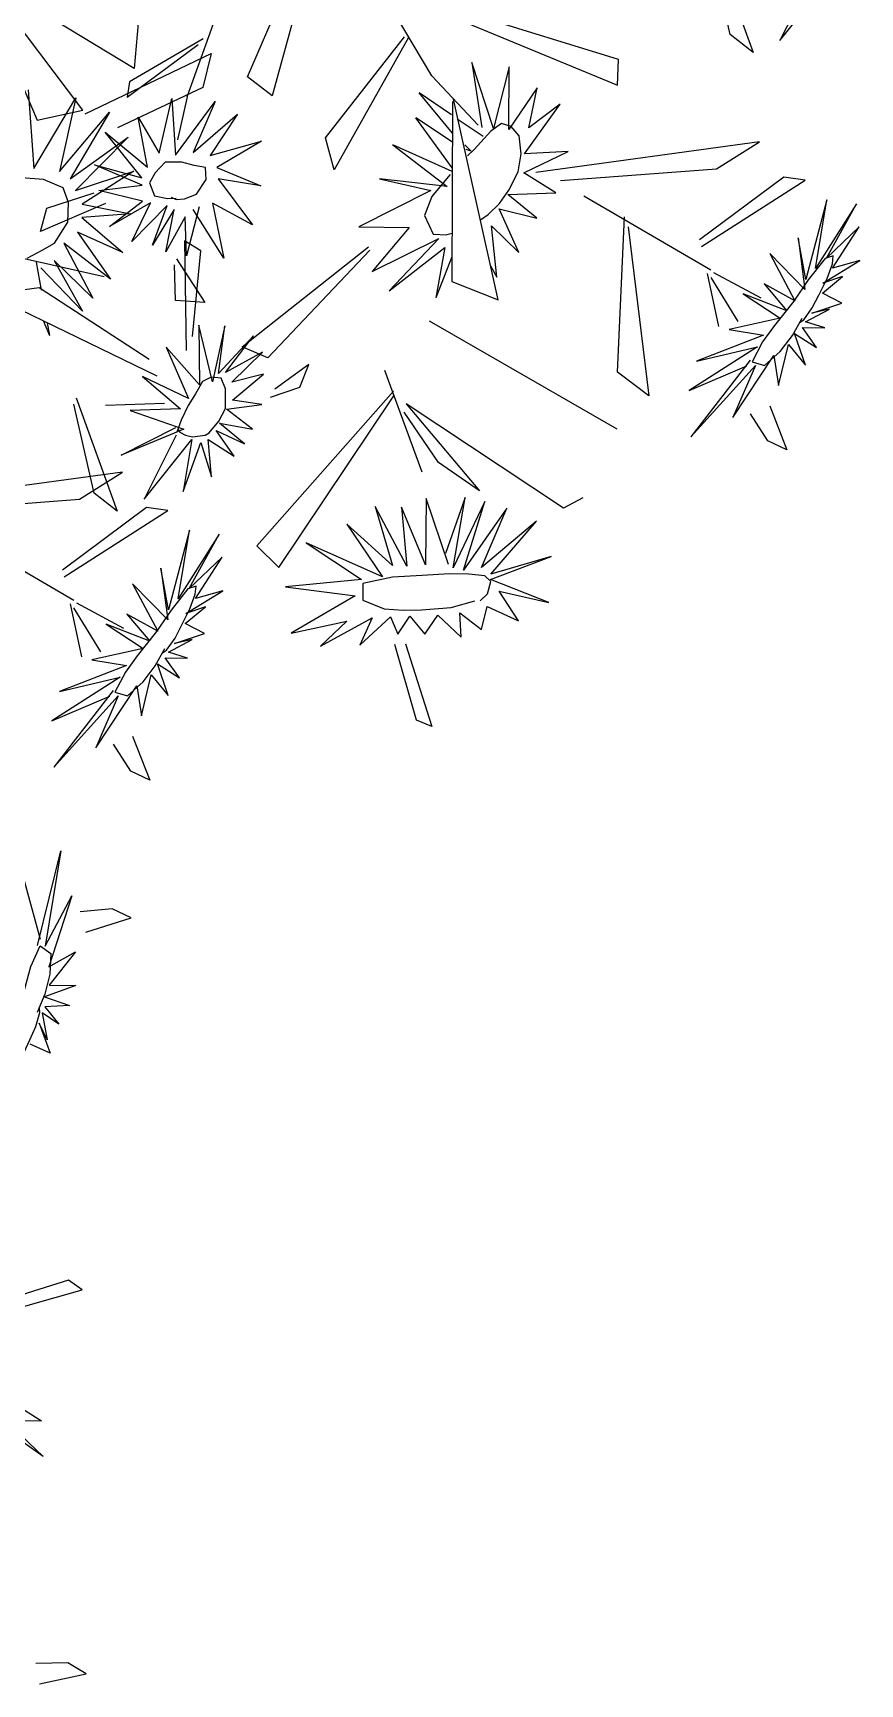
# Model space of a CAD drawing. Header units: millimetres. Extents: x -2729 to 15248, y -12439 to 5292.
# Drawn here: x 4154.7 to 4197.9, y -10647.6 to -10561.4 of the extents above; entities that cross this region are included whole.
import ezdxf

# ---------------------------------------------------------------- set-up
doc = ezdxf.new("R2010")
doc.units = ezdxf.units.MM

# ---------------------------------------------------------------- blocks, each defined once
blk = doc.blocks.new('styrtys')
at = {"color": 86, "linetype": 'Continuous'}
for p, q in [((-18.311, 2.885), (-18.435, 1.784)), ((-16.817, 0.9), (-18.311, 2.885)), ((-18.435, 1.784), (-17.713, 0.271)), ((-36.443, -5.684), (-36.596, -6.542)), ((-33.495, -9.14), (-36.443, -5.684)), ((-36.596, -6.542), (-33.821, -9.602)), ((-55.142, -11.478), (-55.167, -12.586)), ((-53.478, -13.323), (-55.142, -11.478)), ((-55.167, -12.586), (-54.315, -14.029))]:
    blk.add_line(p, q, dxfattribs=at)
at = {"color": 50, "linetype": 'Continuous'}
for p, q in [((-28.557, -6.417), (-27.681, -3.898)), ((-27.681, -3.898), (-28.283, -7.132)), ((-29.579, -6.536), (-29.337, -4.743)), ((-29.337, -4.743), (-28.557, -6.417)), ((-50.728, -12.619), (-49.51, -13.863)), ((-50.161, -13.901), (-50.728, -12.619)), ((-49.648, -12.499), (-49.038, -13.641)), ((-49.51, -13.863), (-49.648, -12.499)), ((-49.038, -13.641), (-48.534, -12.588)), ((-48.534, -12.588), (-48.696, -13.624)), ((-48.696, -13.624), (-47.536, -12.808)), ((-48.152, -13.543), (-46.97, -12.366)), ((-47.536, -12.808), (-48.152, -13.543)), ((-46.97, -12.366), (-46.958, -13.516)), ((-52.324, -13.387), (-50.161, -13.901)), ((-51.018, -14.32), (-52.324, -13.387)), ((-54.898, -14.777), (-51.018, -14.32)), ((-56.795, -16.288), (-51.922, -14.95)), ((-51.795, -15.317), (-56.795, -16.288)), ((-51.922, -14.95), (-54.898, -14.777)), ((-54.67, -17.461), (-52.145, -15.334))]:
    blk.add_line(p, q, dxfattribs=at)
blk.add_lwpolyline([(-48.874, -13.889), (-48.641, -13.758), (-47.889, -13.642), (-47.134, -13.638), (-46.166, -13.638), (-45.353, -13.737), (-44.951, -13.883), (-45.275, -14.203), (-46.672, -14.488), (-48.012, -14.672), (-49.599, -14.999), (-50.645, -15.175), (-51.832, -15.19), (-51.707, -14.517), (-50.692, -14.112), (-49.649, -13.917), (-48.613, -13.875)], dxfattribs=at)
blk = doc.blocks.new('aerysty')
at = {"color": 86, "linetype": 'Continuous'}
for p, q in [((-18.673, 3.321, 0.09), (-18.796, 2.225, 0.09)), ((-17.186, 1.346, 0.09), (-18.673, 3.321, 0.09)), ((-18.796, 2.225, 0.09), (-18.077, 0.72, 0.09)), ((-13.112, -4.802, 0.09), (-14.326, -2.398, 0.09)), ((-12.815, -4.82, 0.09), (-12.65, -2.023, 0.09)), ((-15.07, -3.094, 0.09), (-13.027, -5.053, 0.09)), ((-11.997, -6.073, 0.09), (-6.198, -3.302, 0.09)), ((-6.198, -3.302, 0.09), (-6.654, -4.328, 0.09)), ((-13.146, -9.856, 0.09), (-20.061, -4.295, 0.09)), ((-20.061, -4.295, 0.09), (-19.881, -6.332, 0.09)), ((-40.708, -4.827, 0.09), (-40.861, -5.681, 0.09)), ((-37.774, -8.266, 0.09), (-40.708, -4.827, 0.09)), ((-26.407, -4.424, 0.09), (-27.412, -4.991, 0.09)), ((-27.412, -4.991, 0.09), (-27.106, -14.852, 0.09)), ((-22.786, -16.103, 0.09), (-22.416, -4.804, 0.09)), ((-12.791, -4.994, 0.09), (-12.994, -12.668, 0.09)), ((-6.654, -4.328, 0.09), (-11.746, -6.339, 0.09)), ((-40.861, -5.681, 0.09), (-38.099, -8.726, 0.09)), ((-19.881, -6.332, 0.09), (-12.805, -10.305, 0.09)), ((-5.758, -6.366, 0.09), (-13.267, -15.458, 0.09)), ((-8.14, -7.533, 0.09), (-5.758, -6.366, 0.09)), ((-12.949, -14.137, 0.09), (-8.14, -7.533, 0.09)), ((-28.944, -9.197, 0.09), (-28.819, -11.794, 0.09)), ((-27.106, -14.852, 0.09), (-28.944, -9.197, 0.09)), ((1.928, -14.05, 0.09), (-1.965, -9.111, 0.09)), ((-1.965, -9.111, 0.09), (-1.804, -10.619, 0.09)), ((-1.804, -10.619, 0.09), (1.584, -13.982, 0.09)), ((-28.819, -11.794, 0.09), (-27.522, -14.708, 0.09)), ((-29.691, -12.256, 0.09), (-26.219, -16.712, 0.09)), ((-20.425, -16.184, 0.09), (-19.964, -13.618, 0.09)), ((-19.964, -13.618, 0.09), (-12.285, -21.117, 0.09)), ((-9.159, -26.439, 0.09), (-7.143, -14.238, 0.09)), ((-7.143, -14.238, 0.09), (-5.988, -14.895, 0.09)), ((-5.988, -14.895, 0.09), (-9.233, -27.327, 0.09)), ((-50.861, -15.865, 0.09), (-50.984, -16.961, 0.09)), ((-49.374, -17.841, 0.09), (-50.861, -15.865, 0.09)), ((-37.864, -15.986, 0.09), (-27.091, -15.612, 0.09)), ((-37.511, -17.574, 0.09), (-37.864, -15.986, 0.09)), ((-26.883, -15.758, 0.09), (-37.511, -17.574, 0.09)), ((-12.409, -21.1, 0.09), (-20.425, -16.184, 0.09)), ((-50.984, -16.961, 0.09), (-50.266, -18.467, 0.09)), ((-30.543, -21.047, 0.09), (-29.289, -20.013, 0.09)), ((-28.036, -20.242, 0.09), (-30.059, -21.078, 0.09)), ((-29.289, -20.013, 0.09), (-28.036, -20.242, 0.09)), ((-21.282, -20.685, 0.09), (-28.87, -22.237, 0.09)), ((-45.004, -24.006, 0.09), (-44.838, -21.209, 0.09)), ((-29.086, -23.68, 0.09), (-21.172, -20.839, 0.09)), ((-47.259, -22.28, 0.09), (-45.215, -24.24, 0.09)), ((-45.3, -23.988, 0.09), (-46.515, -21.584, 0.09)), ((-28.87, -22.237, 0.09), (-29.086, -23.68, 0.09)), ((-44.185, -25.26, 0.09), (-38.387, -22.488, 0.09)), ((-38.387, -22.488, 0.09), (-38.843, -23.514, 0.09)), ((-11.841, -22.736, 0.09), (-6.716, -32.563, 0.09)), ((-38.843, -23.514, 0.09), (-43.935, -25.525, 0.09)), ((-44.979, -24.181, 0.09), (-45.182, -31.855, 0.09)), ((-39.814, -24.713, 0.09), (-39.653, -26.221, 0.09)), ((-35.921, -29.653, 0.09), (-39.814, -24.713, 0.09)), ((-10.783, -24.813, 0.09), (-18.703, -24.477, 0.09)), ((-18.703, -24.477, 0.09), (-17.522, -25.743, 0.09)), ((-37.947, -25.553, 0.09), (-45.456, -34.644, 0.09)), ((-40.329, -26.719, 0.09), (-37.947, -25.553, 0.09)), ((-17.522, -25.743, 0.09), (-10.866, -25.009, 0.09)), ((-45.138, -33.323, 0.09), (-40.329, -26.719, 0.09)), ((-39.653, -26.221, 0.09), (-36.265, -29.584, 0.09)), ((-33.728, -36.353, 0.09), (-32.718, -26.688, 0.09)), ((-25.977, -29.166, 0.09), (-30.797, -26.078, 0.09)), ((-30.002, -26.179, 0.09), (-25.957, -28.16, 0.09)), ((-28.14, -26.567, 0.09), (-28.866, -27.927, 0.09)), ((-26.988, -29.017, 0.09), (-28.14, -26.567, 0.09)), ((-32.209, -27.477, 0.09), (-32.06, -34.323, 0.09)), ((-28.866, -27.927, 0.09), (-27.3, -28.946, 0.09)), ((-25.957, -28.16, 0.09), (-25.977, -29.166, 0.09)), ((-6.881, -32.277, 0.09), (-17.129, -29.27, 0.09)), ((-17.129, -29.27, 0.09), (-16.959, -30.886, 0.09)), ((-16.959, -30.886, 0.09), (-7.206, -32.316, 0.09)), ((-29.776, -31.732, 0.09), (-37.484, -53.853, 0.09)), ((-18.661, -32.564, 0.09), (-22.794, -35.247, 0.09)), ((-19.507, -32.999, 0.09), (-21.675, -32.257, 0.09)), ((-16.933, -33.136, 0.09), (-18.661, -32.564, 0.09)), ((-23.067, -37.074, 0.09), (-16.933, -33.136, 0.09)), ((-19.507, -32.999, 0.09), (-12.002, -34.616, 0.09)), ((-32.06, -34.323, 0.09), (-33.728, -36.353, 0.09)), ((-26.493, -33.704, 0.09), (-29.511, -35.812, 0.09)), ((-21.17, -35.667, 0.09), (-16.886, -33.95, 0.09)), ((-16.497, -33.892, 0.09), (-20.435, -35.977, 0.09)), ((-28.303, -36.166, 0.09), (-26.323, -34.491, 0.09)), ((-29.511, -35.812, 0.09), (-28.303, -36.166, 0.09)), ((-20.435, -35.977, 0.09), (-21.17, -35.667, 0.09)), ((-19.705, -36.14, 0.09), (-19.805, -45.939, 0.09)), ((-17.59, -37.212, 0.09), (-19.705, -36.14, 0.09)), ((-24.677, -39.021, 0.09), (-22.964, -37.265, 0.09)), ((-22.964, -37.265, 0.09), (-19.75, -45.61, 0.09)), ((-19.805, -45.939, 0.09), (-24.677, -39.021, 0.09))]:
    blk.add_line(p, q, dxfattribs=at)
at = {"color": 221, "linetype": 'Continuous'}
for p, q in [((-14.398, 1.801, 0.09), (-13.3, 0.461, 0.09)), ((-13.948, 0.481, 0.09), (-14.398, 1.801, 0.09)), ((-13.317, 1.824, 0.09), (-12.813, 0.639, 0.09)), ((-13.3, 0.461, 0.09), (-13.317, 1.824, 0.09)), ((-16.047, 1.181, 0.09), (-13.948, 0.481, 0.09)), ((-14.835, 0.141, 0.09), (-16.047, 1.181, 0.09)), ((-12.813, 0.639, 0.09), (-12.22, 1.638, 0.09)), ((-12.22, 1.638, 0.09), (-12.473, 0.625, 0.09)), ((-12.473, 0.625, 0.09), (-11.251, 1.332, 0.09)), ((-11.925, 0.658, 0.09), (-10.65, 1.72, 0.09)), ((-11.251, 1.332, 0.09), (-11.925, 0.658, 0.09)), ((-10.65, 1.72, 0.09), (-10.74, 0.579, 0.09)), ((-10.74, 0.579, 0.09), (-9.448, 1.02, 0.09)), ((-10.284, 0.333, 0.09), (-8.262, 1.353, 0.09)), ((-9.448, 1.02, 0.09), (-10.284, 0.333, 0.09)), ((-8.262, 1.353, 0.09), (-9.356, 0.345, 0.09)), ((-18.722, 0.03, 0.09), (-14.835, 0.141, 0.09)), ((-15.787, -0.405, 0.09), (-18.722, 0.03, 0.09)), ((-9.356, 0.345, 0.09), (-6.789, 0.394, 0.09)), ((-6.789, 0.394, 0.09), (-9.07, -0.205, 0.09)), ((-20.736, -1.301, 0.09), (-15.787, -0.405, 0.09)), ((-15.693, -0.779, 0.09), (-20.736, -1.301, 0.09)), ((-18.732, -2.651, 0.09), (-16.042, -0.766, 0.09)), ((-14.914, -0.819, 0.09), (-18.732, -2.651, 0.09)), ((-17.216, -3.135, 0.09), (-14.914, -0.819, 0.09)), ((-13.008, -0.601, 0.09), (-14.925, -2.556, 0.09)), ((-12.941, -2.914, 0.09), (-13.008, -0.601, 0.09)), ((-12.506, -0.502, 0.09), (-12.941, -2.914, 0.09)), ((-11.925, -2.263, 0.09), (-12.506, -0.502, 0.09)), ((-11.842, -0.42, 0.09), (-11.925, -2.263, 0.09)), ((-10.434, -2.84, 0.09), (-11.842, -0.42, 0.09)), ((-11.051, -0.298, 0.09), (-10.434, -2.84, 0.09)), ((-8.954, -2.023, 0.09), (-11.051, -0.298, 0.09)), ((-10.589, -0.533, 0.09), (-8.954, -2.023, 0.09)), ((-6.483, -1.791, 0.09), (-10.589, -0.533, 0.09)), ((-5.834, -0.365, 0.09), (-9.839, -0.405, 0.09)), ((-9.839, -0.405, 0.09), (-6.483, -1.791, 0.09)), ((-9.07, -0.205, 0.09), (-5.834, -0.365, 0.09)), ((-14.215, -0.875, 0.09), (-17.216, -3.135, 0.09)), ((-14.925, -2.556, 0.09), (-14.215, -0.875, 0.09)), ((-32.861, -5.556, 0.09), (-31.988, -3.05, 0.09)), ((-31.988, -3.05, 0.09), (-32.587, -6.268, 0.09)), ((-33.878, -5.675, 0.09), (-33.636, -3.89, 0.09)), ((-33.636, -3.89, 0.09), (-32.861, -5.556, 0.09)), ((-32.587, -6.268, 0.09), (-29.885, -4.221, 0.09)), ((-29.885, -4.221, 0.09), (-32.327, -6.398, 0.09)), ((-35.948, -5.976, 0.09), (-34.905, -6.709, 0.09)), ((-35.617, -7.627, 0.09), (-35.948, -5.976, 0.09)), ((-35.039, -5.294, 0.09), (-33.878, -5.675, 0.09)), ((-34.905, -6.709, 0.09), (-35.039, -5.294, 0.09)), ((-32.327, -6.398, 0.09), (-28.725, -5.838, 0.09)), ((-28.725, -5.838, 0.09), (-32.288, -6.997, 0.09)), ((-36.801, -7.679, 0.09), (-35.617, -7.627, 0.09)), ((-36.428, -8.844, 0.09), (-36.801, -7.679, 0.09)), ((-28.968, -7.503, 0.09), (-32.911, -7.718, 0.09)), ((-32.911, -7.718, 0.09), (-29.274, -8.661, 0.09)), ((-32.288, -6.997, 0.09), (-28.968, -7.503, 0.09)), ((-33.088, -8.254, 0.09), (-29.634, -9.642, 0.09)), ((-29.274, -8.661, 0.09), (-33.088, -8.254, 0.09)), ((-33.057, -8.543, 0.09), (-30.762, -11.355, 0.09)), ((-0.704, -8.248, 0.09), (3.267, -7.779, 0.09)), ((3.031, -8.581, 0.09), (-0.704, -8.248, 0.09)), ((-37.549, -8.871, 0.09), (-36.428, -8.844, 0.09)), ((-36.977, -9.68, 0.09), (-37.549, -8.871, 0.09)), ((-29.634, -9.642, 0.09), (-32.66, -8.973, 0.09)), ((-39.082, -10.264, 0.09), (-36.977, -9.68, 0.09)), ((-37.539, -10.466, 0.09), (-39.082, -10.264, 0.09)), ((-33.722, -9.558, 0.09), (-31.827, -12.211, 0.09)), ((-30.762, -11.355, 0.09), (-33.722, -9.558, 0.09)), ((-40.202, -11.977, 0.09), (-37.539, -10.466, 0.09)), ((-35.435, -11.126, 0.09), (-36.012, -15.456, 0.09)), ((-34.075, -14.172, 0.09), (-35.435, -11.126, 0.09)), ((-34.652, -11.005, 0.09), (-34.075, -14.172, 0.09)), ((-32.511, -13.398, 0.09), (-34.652, -11.005, 0.09)), ((-34.291, -10.345, 0.09), (-32.511, -13.398, 0.09)), ((-31.827, -12.211, 0.09), (-34.291, -10.345, 0.09)), ((-40.445, -13.632, 0.09), (-38.379, -11.505, 0.09)), ((-37.021, -11.831, 0.09), (-40.445, -13.632, 0.09)), ((-38.379, -11.505, 0.09), (-40.202, -11.977, 0.09)), ((-38.54, -15.161, 0.09), (-37.021, -11.831, 0.09)), ((-36.127, -11.992, 0.09), (-38.54, -15.161, 0.09)), ((-36.012, -15.456, 0.09), (-36.127, -11.992, 0.09)), ((-18.992, -14.294, 0.09), (-16.851, -15.954, 0.09)), ((-18.653, -14.899, 0.09), (-18.992, -14.294, 0.09)), ((-17.294, -14.001, 0.09), (-15.896, -16.081, 0.09)), ((-16.851, -15.954, 0.09), (-17.294, -14.001, 0.09)), ((-15.896, -16.081, 0.09), (-15.27, -14.156, 0.09)), ((-15.27, -14.156, 0.09), (-15.014, -16.093, 0.09)), ((-15.014, -16.093, 0.09), (-13.632, -14.008, 0.09)), ((-13.632, -14.008, 0.09), (-13.625, -15.975, 0.09)), ((-13.625, -15.975, 0.09), (-11.445, -14.602, 0.09)), ((-11.445, -14.602, 0.09), (-12.754, -16.48, 0.09)), ((-12.754, -16.48, 0.09), (-9.57, -16.263, 0.09)), ((-9.57, -16.263, 0.09), (-11.478, -16.993, 0.09)), ((-19.331, -16.855, 0.09), (-21.582, -16.442, 0.09)), ((-19.105, -17.434, 0.09), (-21.582, -16.442, 0.09)), ((-11.478, -16.993, 0.09), (-9.473, -17.721, 0.09)), ((-48.236, -18.005, 0.09), (-46.137, -18.706, 0.09)), ((-47.024, -19.046, 0.09), (-48.236, -18.005, 0.09)), ((-46.587, -17.386, 0.09), (-45.489, -18.726, 0.09)), ((-46.137, -18.706, 0.09), (-46.587, -17.386, 0.09)), ((-45.506, -17.362, 0.09), (-45.002, -18.547, 0.09)), ((-45.489, -18.726, 0.09), (-45.506, -17.362, 0.09)), ((-45.002, -18.547, 0.09), (-44.408, -17.548, 0.09)), ((-44.408, -17.548, 0.09), (-44.661, -18.561, 0.09)), ((-44.661, -18.561, 0.09), (-43.439, -17.854, 0.09)), ((-44.114, -18.529, 0.09), (-42.839, -17.466, 0.09)), ((-43.439, -17.854, 0.09), (-44.114, -18.529, 0.09)), ((-42.839, -17.466, 0.09), (-42.928, -18.607, 0.09)), ((-42.473, -18.853, 0.09), (-40.451, -17.833, 0.09)), ((-40.451, -17.833, 0.09), (-41.544, -18.841, 0.09)), ((-22.554, -18.705, 0.09), (-19.105, -17.434, 0.09)), ((-18.863, -17.937, 0.09), (-22.554, -18.705, 0.09)), ((-22.171, -19.99, 0.09), (-18.863, -17.937, 0.09)), ((-9.473, -17.721, 0.09), (-12.107, -17.845, 0.09)), ((-12.107, -17.845, 0.09), (-9.315, -19.555, 0.09)), ((-42.928, -18.607, 0.09), (-41.637, -18.166, 0.09)), ((-41.637, -18.166, 0.09), (-42.473, -18.853, 0.09)), ((-41.544, -18.841, 0.09), (-38.978, -18.793, 0.09)), ((-38.978, -18.793, 0.09), (-41.259, -19.391, 0.09)), ((-14.108, -18.915, 0.09), (-14.16, -19.175, 0.09)), ((-13.991, -19.368, 0.09), (-14.108, -18.915, 0.09)), ((-13.048, -20.424, 0.09), (-13.115, -18.796, 0.09)), ((-12.488, -18.547, 0.09), (-10.155, -21.327, 0.09)), ((-9.315, -19.555, 0.09), (-12.488, -18.547, 0.09)), ((-52.924, -20.487, 0.09), (-47.975, -19.591, 0.09)), ((-50.91, -19.156, 0.09), (-47.024, -19.046, 0.09)), ((-47.975, -19.591, 0.09), (-50.91, -19.156, 0.09)), ((-45.196, -19.787, 0.09), (-47.114, -21.742, 0.09)), ((-45.13, -22.1, 0.09), (-45.196, -19.787, 0.09)), ((-44.695, -19.688, 0.09), (-45.13, -22.1, 0.09)), ((-44.114, -21.449, 0.09), (-44.695, -19.688, 0.09)), ((-44.03, -19.606, 0.09), (-44.114, -21.449, 0.09)), ((-42.622, -22.026, 0.09), (-44.03, -19.606, 0.09)), ((-41.142, -21.209, 0.09), (-43.24, -19.485, 0.09)), ((-43.24, -19.485, 0.09), (-42.622, -22.026, 0.09)), ((-42.777, -19.72, 0.09), (-41.142, -21.209, 0.09)), ((-38.671, -20.977, 0.09), (-42.777, -19.72, 0.09)), ((-38.022, -19.552, 0.09), (-42.027, -19.591, 0.09)), ((-42.027, -19.591, 0.09), (-38.671, -20.977, 0.09)), ((-41.259, -19.391, 0.09), (-38.022, -19.552, 0.09)), ((-19.206, -19.56, 0.09), (-22.171, -19.99, 0.09)), ((-20.543, -21.811, 0.09), (-19.206, -19.56, 0.09)), ((-16.955, -19.616, 0.09), (-20.543, -21.811, 0.09)), ((-16.331, -19.015, 0.09), (-17.845, -22.214, 0.09)), ((-17.845, -22.214, 0.09), (-16.955, -19.616, 0.09)), ((-15.975, -22.561, 0.09), (-16.331, -19.015, 0.09)), ((-15.527, -19.188, 0.09), (-15.975, -22.561, 0.09)), ((-15.358, -19.292, 0.09), (-14.146, -22.289, 0.09)), ((-11.841, -22.736, 0.09), (-12.762, -19.318, 0.09)), ((-10.155, -21.327, 0.09), (-12.753, -19.089, 0.09)), ((-47.882, -19.965, 0.09), (-52.924, -20.487, 0.09)), ((-50.921, -21.837, 0.09), (-48.23, -19.952, 0.09)), ((-47.103, -20.005, 0.09), (-50.921, -21.837, 0.09)), ((-49.404, -22.322, 0.09), (-47.103, -20.005, 0.09)), ((-46.403, -20.061, 0.09), (-49.404, -22.322, 0.09)), ((-47.114, -21.742, 0.09), (-46.403, -20.061, 0.09)), ((-14.224, -19.987, 0.09), (-14.146, -22.289, 0.09)), ((-13.823, -20.233, 0.09), (-12.948, -22.828, 0.09)), ((-35.708, -21.472, 0.09), (-34.13, -22.644, 0.09)), ((-34.465, -22.901, 0.09), (-35.708, -21.472, 0.09)), ((-34.158, -21.03, 0.09), (-33.515, -22.546, 0.09)), ((-34.13, -22.644, 0.09), (-34.158, -21.03, 0.09)), ((-33.515, -22.546, 0.09), (-33.326, -20.926, 0.09)), ((-33.326, -20.926, 0.09), (-33.099, -22.594, 0.09)), ((-33.099, -22.594, 0.09), (-32.466, -20.969, 0.09)), ((-32.466, -20.969, 0.09), (-32.293, -22.672, 0.09)), ((-32.293, -22.672, 0.09), (-31.112, -21.226, 0.09)), ((-31.112, -21.226, 0.09), (-31.713, -22.647, 0.09)), ((-13.033, -20.78, 0.09), (-12.948, -22.828, 0.09)), ((-37.136, -22.325, 0.09), (-34.465, -22.901, 0.09)), ((-34.582, -23.382, 0.09), (-37.136, -22.325, 0.09)), ((-31.713, -22.647, 0.09), (-29.703, -21.99, 0.09)), ((-29.703, -21.99, 0.09), (-30.936, -23.179, 0.09)), ((-30.936, -23.179, 0.09), (-28.764, -22.639, 0.09)), ((-28.764, -22.639, 0.09), (-30.692, -23.722, 0.09)), ((-38.553, -23.85, 0.09), (-34.582, -23.382, 0.09)), ((-34.818, -24.183, 0.09), (-38.553, -23.85, 0.09)), ((-34.347, -24.006, 0.09), (-37.217, -26.075, 0.09)), ((-34.987, -26.906, 0.09), (-34.347, -24.006, 0.09)), ((-34.495, -24.288, 0.09), (-34.589, -24.115, 0.09)), ((-31.451, -24.042, 0.09), (-29.312, -26.205, 0.09)), ((-28.642, -25.039, 0.09), (-31.451, -24.042, 0.09)), ((-28.286, -23.485, 0.09), (-30.928, -24.012, 0.09)), ((-30.928, -24.012, 0.09), (-28.642, -25.039, 0.09)), ((-30.692, -23.722, 0.09), (-28.286, -23.485, 0.09)), ((-37.217, -26.075, 0.09), (-34.485, -24.418, 0.09)), ((-33.54, -24.726, 0.09), (-34.987, -26.906, 0.09)), ((-33.147, -27.295, 0.09), (-33.54, -24.726, 0.09)), ((-32.851, -24.643, 0.09), (-33.147, -27.295, 0.09)), ((-31.185, -27.053, 0.09), (-32.851, -24.643, 0.09)), ((-31.954, -24.543, 0.09), (-31.185, -27.053, 0.09)), ((-29.312, -26.205, 0.09), (-31.954, -24.543, 0.09)), ((-35.436, -28.148, 0.09), (-33.722, -25.585, 0.09)), ((-23.394, -26.579, 0.09), (-23.526, -28.965, 0.09)), ((-22.292, -29.372, 0.09), (-23.394, -26.579, 0.09)), ((-25.651, -26.944, 0.09), (-24.348, -29.64, 0.09)), ((-23.526, -28.965, 0.09), (-25.651, -26.944, 0.09)), ((-21.436, -27.296, 0.09), (-22.292, -29.372, 0.09)), ((-21.826, -29.743, 0.09), (-21.436, -27.296, 0.09)), ((-26.577, -28.672, 0.09), (-24.894, -29.791, 0.09)), ((-24.057, -29.455, 0.09), (-26.577, -28.672, 0.09)), ((-19.431, -28.485, 0.09), (-21.826, -29.743, 0.09)), ((-21.482, -30.368, 0.09), (-19.431, -28.485, 0.09)), ((-26.968, -29.694, 0.09), (-24.863, -30.481, 0.09)), ((-24.894, -29.791, 0.09), (-26.968, -29.694, 0.09)), ((-24.874, -30.903, 0.09), (-27.442, -31.482, 0.09)), ((-27.04, -30.46, 0.09), (-24.874, -30.903, 0.09)), ((-24.863, -30.481, 0.09), (-27.04, -30.46, 0.09)), ((-21.822, -31.209, 0.09), (-18.896, -30.303, 0.09)), ((-18.896, -30.303, 0.09), (-21.482, -30.368, 0.09)), ((-31.898, -31.758, 0.09), (-31.116, -34.793, 0.09)), ((-30.424, -34.413, 0.09), (-31.898, -31.758, 0.09)), ((-31.043, -31.65, 0.09), (-30.424, -34.413, 0.09)), ((-29.404, -34.456, 0.09), (-31.043, -31.65, 0.09)), ((-29.708, -31.384, 0.09), (-29.404, -34.456, 0.09)), ((-28.531, -34.158, 0.09), (-29.708, -31.384, 0.09)), ((-28.184, -31.578, 0.09), (-28.531, -34.158, 0.09)), ((-27.76, -34.369, 0.09), (-28.184, -31.578, 0.09)), ((-27.442, -31.482, 0.09), (-25.215, -31.717, 0.09)), ((-25.215, -31.717, 0.09), (-27.398, -32.891, 0.09)), ((-22.422, -31.921, 0.09), (-18.935, -31.637, 0.09)), ((-18.935, -31.637, 0.09), (-21.822, -31.209, 0.09)), ((-33.394, -33.248, 0.09), (-33.881, -32.55, 0.09)), ((-33.382, -32.999, 0.09), (-33.881, -32.55, 0.09)), ((-26.258, -32.311, 0.09), (-27.76, -34.369, 0.09)), ((-27.398, -32.891, 0.09), (-25.369, -32.123, 0.09)), ((-27.164, -34.717, 0.09), (-26.258, -32.311, 0.09)), ((-25.369, -32.123, 0.09), (-26.093, -34.351, 0.09)), ((-26.093, -34.351, 0.09), (-24.657, -32.57, 0.09)), ((-24.657, -32.57, 0.09), (-25.072, -35.25, 0.09)), ((-22.777, -32.709, 0.09), (-20.003, -33.648, 0.09)), ((-21.764, -34.627, 0.09), (-22.777, -32.709, 0.09)), ((-20.003, -33.648, 0.09), (-22.422, -31.921, 0.09)), ((-24.277, -33.325, 0.09), (-27.164, -34.717, 0.09)), ((-26.74, -35.39, 0.09), (-24.277, -33.325, 0.09)), ((-25.072, -35.25, 0.09), (-24.356, -32.791, 0.09)), ((-24.356, -32.791, 0.09), (-23.334, -35.672, 0.09)), ((-23.729, -32.837, 0.09), (-21.764, -34.627, 0.09)), ((-23.334, -35.672, 0.09), (-23.729, -32.837, 0.09)), ((-32.096, -34.155, 0.09), (-30.99, -35.15, 0.09)), ((-22.927, -34.511, 0.09), (-26.74, -35.39, 0.09)), ((-26.369, -35.945, 0.09), (-22.927, -34.511, 0.09)), ((-22.328, -36.039, 0.09), (-26.369, -35.945, 0.09)), ((-26.339, -36.622, 0.09), (-22.328, -36.039, 0.09)), ((-22.619, -37.922, 0.09), (-26.339, -36.622, 0.09)), ((-26.912, -37.834, 0.09), (-22.619, -37.922, 0.09)), ((-23.574, -40.264, 0.09), (-26.912, -37.834, 0.09))]:
    blk.add_line(p, q, dxfattribs=at)
at = {"color": 50, "linetype": 'Continuous'}
for p, q in [((-15.719, -0.651, 0.09), (-15.536, 0.006, 0.09)), ((-15.536, 0.006, 0.09), (-14.493, 0.318, 0.09)), ((-14.493, 0.318, 0.09), (-13.442, 0.419, 0.09)), ((-13.442, 0.419, 0.09), (-12.412, 0.369, 0.09)), ((-12.672, 0.379, 0.09), (-12.43, 0.488, 0.09)), ((-12.43, 0.488, 0.09), (-11.674, 0.537, 0.09)), ((-11.674, 0.537, 0.09), (-10.925, 0.474, 0.09)), ((-10.925, 0.474, 0.09), (-9.965, 0.388, 0.09)), ((-9.965, 0.388, 0.09), (-9.168, 0.219, 0.09)), ((-9.168, 0.219, 0.09), (-8.782, 0.038, 0.09)), ((-8.782, 0.038, 0.09), (-9.132, -0.25, 0.09)), ((-14.541, -0.74, 0.09), (-15.719, -0.651, 0.09)), ((-13.488, -0.658, 0.09), (-14.541, -0.74, 0.09)), ((-11.886, -0.474, 0.09), (-13.488, -0.658, 0.09)), ((-10.542, -0.409, 0.09), (-11.886, -0.474, 0.09)), ((-9.132, -0.25, 0.09), (-10.542, -0.409, 0.09)), ((-33.801, -6.141, 0.09), (-33.294, -6.012, 0.09)), ((-33.294, -6.012, 0.09), (-32.657, -6.203, 0.09)), ((-34.904, -7.24, 0.09), (-33.961, -6.374, 0.09)), ((-32.567, -6.628, 0.09), (-32.945, -7.38, 0.09)), ((-32.657, -6.203, 0.09), (-32.567, -6.628, 0.09)), ((-35.825, -8.496, 0.09), (-34.904, -7.24, 0.09)), ((-32.945, -7.38, 0.09), (-33.452, -8.252, 0.09)), ((-36.329, -9.288, 0.09), (-35.825, -8.496, 0.09)), ((-33.452, -8.252, 0.09), (-34.282, -9.42, 0.09)), ((-36.801, -10.178, 0.09), (-36.329, -9.288, 0.09)), ((-34.282, -9.42, 0.09), (-35.17, -10.684, 0.09)), ((-37.016, -11.369, 0.09), (-36.801, -10.178, 0.09)), ((-35.17, -10.684, 0.09), (-36.262, -11.822, 0.09)), ((-36.262, -11.822, 0.09), (-37.016, -11.369, 0.09)), ((-16.452, -16.415, 0.09), (-15.652, -16.213, 0.09)), ((-15.652, -16.213, 0.09), (-14.799, -16.157, 0.09)), ((-14.799, -16.157, 0.09), (-13.733, -16.254, 0.09)), ((-13.733, -16.254, 0.09), (-12.847, -16.627, 0.09)), ((-16.893, -16.617, 0.09), (-16.452, -16.415, 0.09)), ((-12.847, -16.627, 0.09), (-12.108, -17.202, 0.09)), ((-12.108, -17.202, 0.09), (-11.906, -17.819, 0.09)), ((-18.826, -18.316, 0.09), (-18.487, -17.687, 0.09)), ((-18.279, -17.5, 0.09), (-18.487, -17.687, 0.09)), ((-11.906, -17.819, 0.09), (-12.045, -18.322, 0.09)), ((-47.724, -19.18, 0.09), (-46.682, -18.868, 0.09)), ((-46.682, -18.868, 0.09), (-45.631, -18.767, 0.09)), ((-45.631, -18.767, 0.09), (-44.601, -18.817, 0.09)), ((-44.86, -18.807, 0.09), (-44.618, -18.698, 0.09)), ((-44.618, -18.698, 0.09), (-43.862, -18.65, 0.09)), ((-43.862, -18.65, 0.09), (-43.114, -18.712, 0.09)), ((-43.114, -18.712, 0.09), (-42.154, -18.798, 0.09)), ((-42.154, -18.798, 0.09), (-41.357, -18.967, 0.09)), ((-18.248, -19.204, 0.09), (-18.826, -18.316, 0.09)), ((-14.41, -18.945, 0.09), (-13.953, -18.831, 0.09)), ((-12.679, -18.592, 0.09), (-13.953, -18.831, 0.09)), ((-12.045, -18.322, 0.09), (-12.679, -18.592, 0.09)), ((-47.908, -19.837, 0.09), (-47.724, -19.18, 0.09)), ((-44.075, -19.66, 0.09), (-45.677, -19.844, 0.09)), ((-42.73, -19.596, 0.09), (-44.075, -19.66, 0.09)), ((-41.32, -19.436, 0.09), (-42.73, -19.596, 0.09)), ((-41.357, -18.967, 0.09), (-40.971, -19.148, 0.09)), ((-40.971, -19.148, 0.09), (-41.32, -19.436, 0.09)), ((-17.205, -19.415, 0.09), (-18.248, -19.204, 0.09)), ((-16.015, -19.242, 0.09), (-17.205, -19.415, 0.09)), ((-15.727, -19.2, 0.09), (-16.015, -19.242, 0.09)), ((-46.729, -19.926, 0.09), (-47.908, -19.837, 0.09)), ((-45.677, -19.844, 0.09), (-46.729, -19.926, 0.09)), ((-34.442, -23.411, 0.09), (-34.028, -22.907, 0.09)), ((-34.028, -22.907, 0.09), (-33.819, -22.791, 0.09)), ((-33.819, -22.791, 0.09), (-33.028, -22.679, 0.09)), ((-33.028, -22.679, 0.09), (-32.272, -22.731, 0.09)), ((-32.272, -22.731, 0.09), (-31.414, -23.267, 0.09)), ((-31.414, -23.267, 0.09), (-31.052, -23.77, 0.09)), ((-34.589, -24.115, 0.09), (-34.568, -23.762, 0.09)), ((-34.568, -23.762, 0.09), (-34.442, -23.411, 0.09)), ((-31.052, -23.77, 0.09), (-31.282, -24.24, 0.09)), ((-34.011, -24.381, 0.09), (-34.668, -24.242, 0.09)), ((-33.179, -24.477, 0.09), (-34.011, -24.381, 0.09)), ((-32.46, -24.472, 0.09), (-33.179, -24.477, 0.09)), ((-31.707, -24.494, 0.09), (-32.46, -24.472, 0.09)), ((-31.282, -24.24, 0.09), (-31.707, -24.494, 0.09)), ((-24.109, -30.328, 0.09), (-23.572, -29.919, 0.09)), ((-23.572, -29.919, 0.09), (-22.656, -29.889, 0.09)), ((-22.656, -29.889, 0.09), (-22.137, -30.243, 0.09)), ((-24.565, -31.083, 0.09), (-24.309, -30.71, 0.09)), ((-24.4, -30.948, 0.09), (-24.367, -30.674, 0.09)), ((-24.367, -30.674, 0.09), (-24.109, -30.328, 0.09)), ((-22.367, -30.804, 0.09), (-22.558, -31.443, 0.09)), ((-22.137, -30.243, 0.09), (-22.367, -30.804, 0.09)), ((-24.798, -31.739, 0.09), (-24.565, -31.083, 0.09)), ((-24.361, -32.303, 0.09), (-24.798, -31.739, 0.09)), ((-22.558, -31.443, 0.09), (-23.003, -32.184, 0.09)), ((-23.767, -32.338, 0.09), (-24.361, -32.303, 0.09)), ((-23.003, -32.184, 0.09), (-23.767, -32.338, 0.09)), ((-31.066, -35.662, 0.09), (-30.293, -35.22, 0.09)), ((-30.293, -35.22, 0.09), (-29.642, -34.869, 0.09)), ((-29.642, -34.869, 0.09), (-28.35, -34.849, 0.09)), ((-28.35, -34.849, 0.09), (-27.47, -35.363, 0.09)), ((-27.47, -35.363, 0.09), (-26.951, -36.005, 0.09)), ((-26.951, -36.005, 0.09), (-27.125, -37.102, 0.09)), ((-27.125, -37.102, 0.09), (-27.771, -38.357, 0.09))]:
    blk.add_line(p, q, dxfattribs=at)

msp = doc.modelspace()

# ---------------------------------------------------------------- block references
at = {"xscale": -1, "rotation": 238.1976480713597}
msp.add_blockref('aerysty', (4201.12, -10565.573, 0.246), dxfattribs=at)
at = {"rotation": 245.2733334306143}
msp.add_blockref('styrtys', (4147.225, -10662.515, 0.448), dxfattribs=at)

doc.saveas('drawing.dxf')
